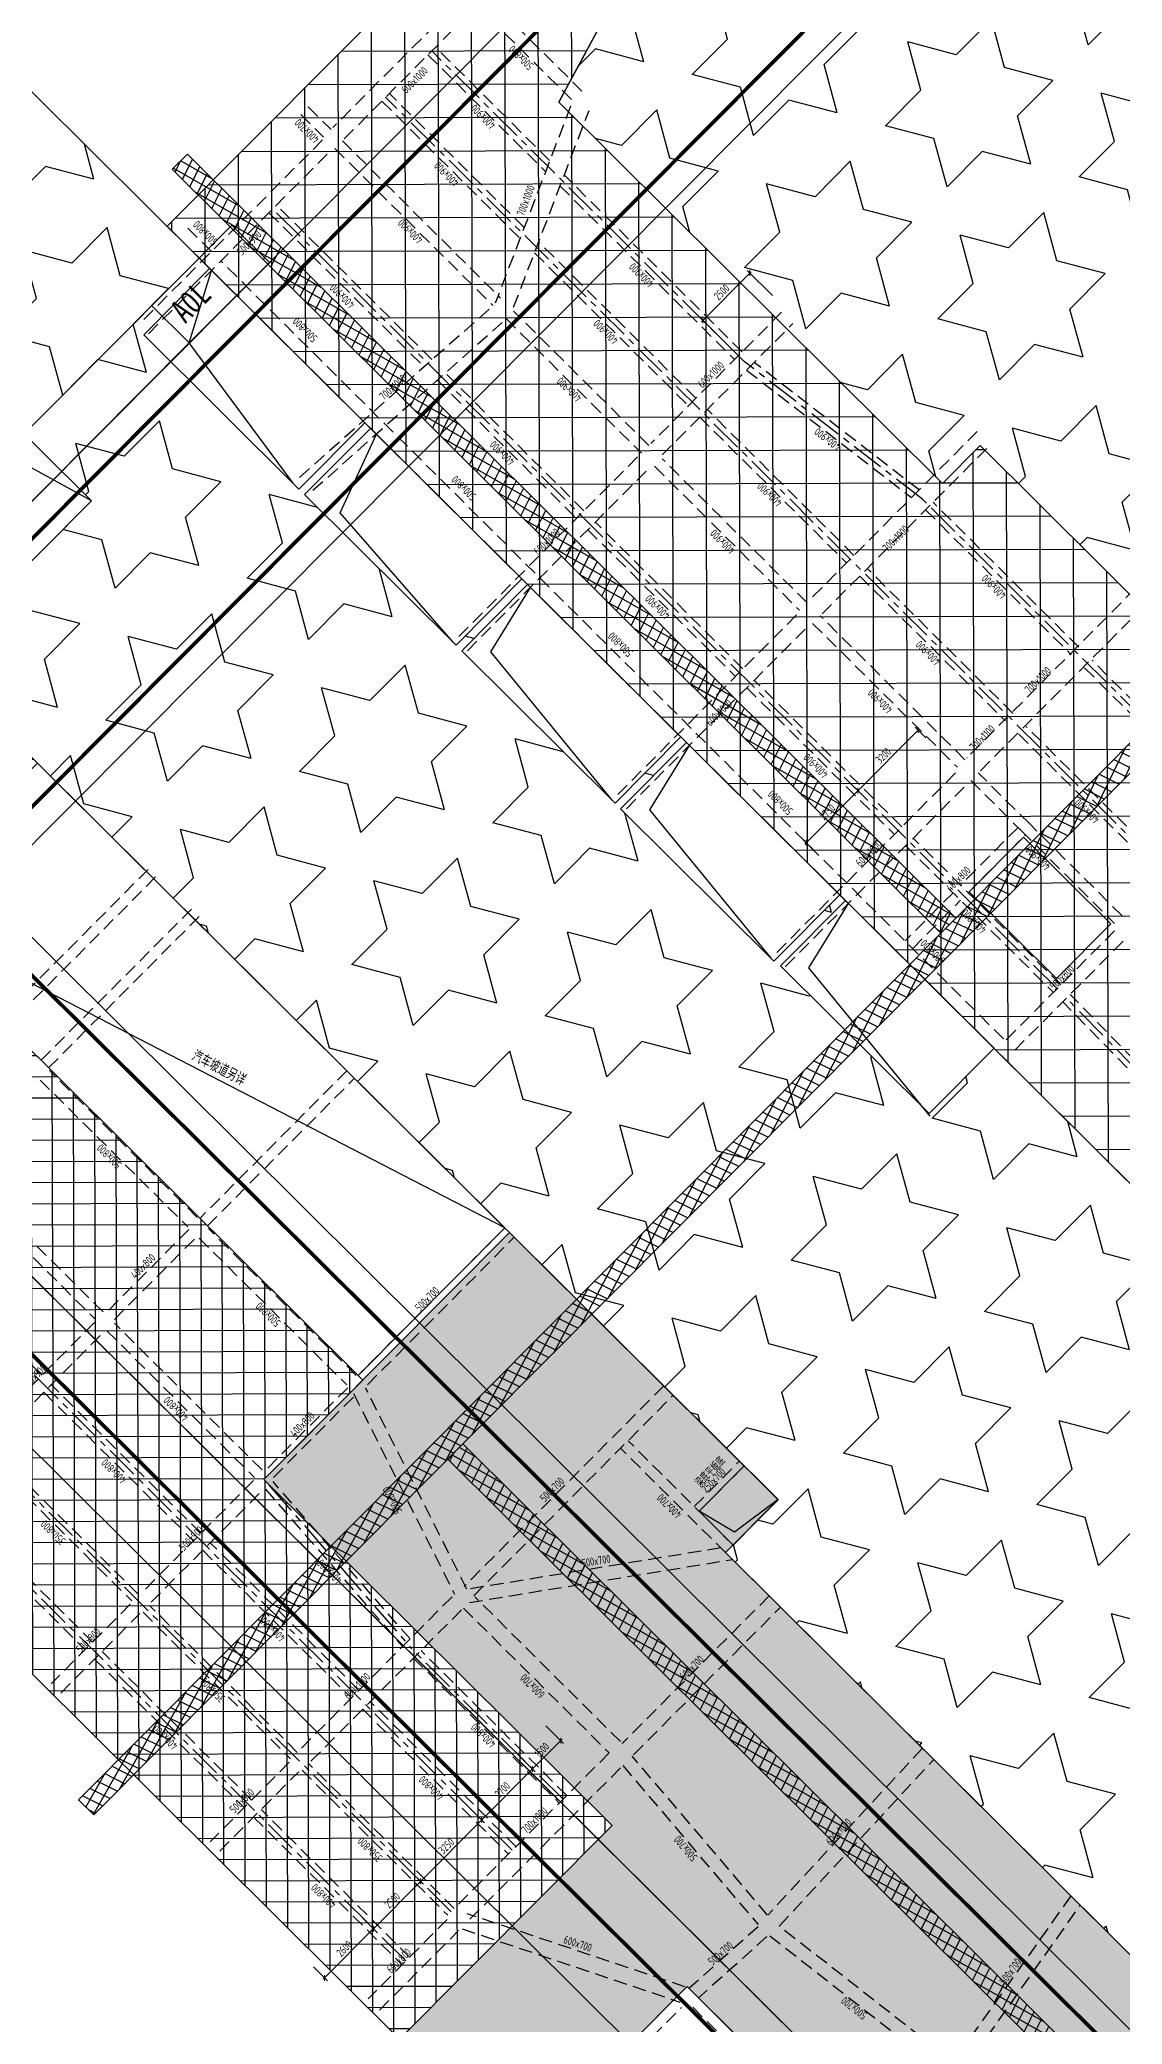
# Model space of a CAD drawing. Extents: x 175043 to 520012312, y -19343 to 3500891844.
# Drawn here: x 518819419 to 518859981, y 3499920219 to 3499994614 of the extents above; entities that cross this region are included whole.
import ezdxf
from ezdxf.enums import TextEntityAlignment as Align

# ---------------------------------------------------------------- set-up
doc = ezdxf.new("R2010")
doc.units = 0
doc.header["$LTSCALE"] = 1000
doc.header["$MEASUREMENT"] = 0
doc.linetypes.add('CENTER', pattern=[2, 1.25, -0.25, 0.25, -0.25])
doc.linetypes.add('DASHED', pattern=[0.75, 0.5, -0.25])
doc.layers.get('0').update_dxf_attribs({"linetype": 'CONTINUOUS'})
for name, color, linetype in [('AE-EQPM-TOLT', 70, 'CONTINUOUS'), ('C-XREF-EXT', 7, 'CONTINUOUS'), ('S-POST-POUR_后浇带', 20, 'CONTINUOUS'), ('S_AXIS', 8, 'CENTER'), ('S_AXIS_DIMS', 3, 'CONTINUOUS'), ('S_BEAM', 4, 'DASHED'), ('S_BEAM_SECD_TEXT_VERT', 211, 'CONTINUOUS'), ('S_BEAM_TEXT_HORZ', 7, 'CONTINUOUS'), ('S_HOLE', 201, 'CONTINUOUS'), ('S_PLAN_HACH', 254, 'CONTINUOUS'), ('S_PSPR', 43, 'CONTINUOUS'), ('S_STAR', 243, 'CONTINUOUS')]:
    doc.layers.add(name, color=color, linetype=linetype)
doc.layers.add('内框', color=8, linetype='CONTINUOUS', plot=False)
doc.styles.add('TH-STYLE3', font='tssdeng.shx', dxfattribs={"width": 0.7, "bigfont": 'tssdchn.shx'})
doc.styles.add('样式 1_yjk', font='Tssdeng.shx', dxfattribs={"width": 0.7, "bigfont": 'Tssdchn.shx'})
doc.styles.add('黑体', font='simhei.ttf')
doc.dimstyles.new('TSSD_100_100', dxfattribs={"dimtxt": 300, "dimasz": 150, "dimexe": 150, "dimexo": 200, "dimgap": 100, "dimtad": 1, "dimdec": 1, "dimdsep": 46, "dimtxsty": 'TH-STYLE3', "dimblk": 'ARCHTICK', "dimcen": -100, "dimdle": 75, "dimclrt": 7, "dimadec": 0, "dimazin": 0, "dimtfac": 1, "dimtdec": 1, "dimtix": 1, "dimtmove": 2, "dimatfit": 3, "dimldrblk": 'ARCHTICK', "dimfxl": 0, "dimtolj": 1, "dimtzin": 0, "dimarcsym": 0})

# ---------------------------------------------------------------- blocks, each defined once
blk = doc.blocks.new('THAPE_A0L_inner')
at = {"layer": '内框'}
for p, q in [((0, 860.8000000000002), (378, 860.7982328774262)), ((335.3980596119887, 840.9982328774263), (335.3617814098833, 860.7982328774262)), ((335.3617814098833, 860.7982328774262), (335.3980596119887, 840.9982328774263)), ((378, 840.9982328774263), (378, 860.7982328774262)), ((63, 841.0000000000001), (335.3980596119887, 840.9982328774263)), ((378, 841.0000000000001), (252, 841.0000000000001)), ((335.3980596119887, 840.9982328774263), (378, 840.9982328774263))]:
    blk.add_line(p, q, dxfattribs=at)
blk.add_lwpolyline([(0, 0), (1189, 0), (1189, 841.0000000000001), (0, 841.0000000000001)], close=True, dxfattribs=at)
at = {"layer": '内框', "const_width": 1.4}
blk.add_lwpolyline([(25, 831.0000000000001), (25, 10), (1179, 10), (1179, 831.0000000000001)], close=True, dxfattribs=at)
at = {"layer": '内框', "const_width": 0.5}
blk.add_lwpolyline([(1099, 831.0000000000001), (1099, 10)], dxfattribs=at)
at = {"layer": '内框', "style": '黑体', "width": 0.8000000000000114}
blk.add_text('A0L', height=9, dxfattribs=at).set_placement((339.2936212088039, 846.9610765940251))
at = {"layer": '内框', "style": '黑体', "width": 0.7999999999999972}
blk.add_attdef('内框名称', (66.24697749059997, 846.9568371820002), '', height=9, dxfattribs=at)
blk = doc.blocks.new('tyuu')
at = {"layer": 'S-POST-POUR_后浇带'}
h = blk.add_hatch(dxfattribs=at)
h.set_pattern_fill('ANSI37', color=256, scale=2999.999999999999, angle=359.999999970209, style=0)
h.set_pattern_definition([(15.12998146587938, (174195.768843174, 27666.70804309845), (-97.87863034846615, 362.0010686739867), []), (105.1299814658793, (174195.768843174, 27666.70804309845), (-362.0010686739867, -97.87863034846615), [])])
h.paths.add_polyline_path([(127695.7878060341, 146963.4419484138), (126895.7878060341, 146963.4419484138), (126895.7870321274, 106350.0097966194), (127695.7870306969, 106350.0097939968)])
h = blk.add_hatch(dxfattribs=at)
h.set_pattern_fill('ANSI37', color=256, scale=2999.999999999999, angle=359.999999970209, style=0)
h.set_pattern_definition([(15.12998146587938, (246571.8475079536, 25350.00824117661), (-97.87863034846615, 362.0010686739867), []), (105.1299814658793, (246571.8475079536, 25350.00824117661), (-362.0010686739867, -97.87863034846615), [])])
h.paths.add_polyline_path([(166743.3457508087, 105550.0091676712), (81081.36290836334, 105550.0091750622), (81081.36290931702, 106350.0091748238), (166743.3457512856, 106350.0091686249)])
h = blk.add_hatch(dxfattribs=at)
h.set_pattern_fill('ANSI37', color=256, scale=2999.999999999999, angle=359.999999970209, style=0)
h.set_pattern_definition([(15.12998146587938, (147195.697157383, -6333.292620420456), (-97.87863034846615, 362.0010686739867), []), (105.1299814658793, (147195.697157383, -6333.292620420456), (-362.0010686739867, -97.87863034846615), [])])
h.paths.add_polyline_path([(100695.7161192894, 105550.0091748238), (99895.71611833572, 105550.0091748238), (99895.71534490585, 72350.00913286209), (100695.715344429, 72350.00913071632)])
at = {"layer": 'S_PSPR'}
for points in [[(127695.7878060341, 146963.4419484138), (126895.7878060341, 146963.4419484138), (126895.7870321274, 106350.0097966194), (127695.7870306969, 106350.0097939968)], [(166743.3457508087, 105550.0091676712), (81081.36290836334, 105550.0091750622), (81081.36290931702, 106350.0091748238), (166743.3457512856, 106350.0091686249)], [(100695.7161192894, 105550.0091748238), (99895.71611833572, 105550.0091748238), (99895.71534490585, 72350.00913286209), (100695.715344429, 72350.00913071632)]]:
    blk.add_lwpolyline(points, close=True, dxfattribs=at)
blk = doc.blocks.new('A$C3E1F0DB5')
blk.add_blockref('tyuu', (4.199858665466309, 1.192092895507812e-06))
blk = doc.blocks.new('_ArchTick')
at = {"color": 0, "const_width": 0.25}
blk.add_lwpolyline([(-0.5303300858904549, -0.5303300858895454), (0.5303300858904549, 0.5303300858895454)], dxfattribs=at)
blk = doc.blocks.new('*D120')
at = {"layer": 'S_AXIS_DIMS', "color": 0, "lineweight": -2, "transparency": 16777216}
for p, q in [((518837326.1142001, 3499930346.199457), (518837988.6939592, 3499929687.19514)), ((518837935.2307165, 3499929846.150108), (518835925.4411643, 3499927825.456398)), ((518835422.1809237, 3499928431.781148), (518836084.683084, 3499927772.854012))]:
    blk.add_line(p, q, dxfattribs=at)
at = {"layer": 'S_AXIS_DIMS', "color": 0, "lineweight": -2, "transparency": 16777216, "xscale": 150, "yscale": 150, "zscale": 150}
for p, rotation in [((518837882.341378, 3499929792.973817), 45.15500888137735), ((518835978.3305027, 3499927878.632689), 225.1550088813773)]:
    blk.add_blockref('_ArchTick', p, dxfattribs=dict(at, rotation=rotation))
at = {"layer": 'S_AXIS_DIMS', "color": 7, "transparency": 16777216, "insert": (518836753.0816379, 3499929012.101048), "char_height": 300, "attachment_point": 5, "rotation": 45.155008881377356, "style": 'TH-STYLE3'}
blk.add_mtext('\\A1;2700', dxfattribs=at)
blk = doc.blocks.new('*D121')
at = {"layer": 'S_AXIS_DIMS', "color": 0, "lineweight": -2, "transparency": 16777216}
for p, q in [((518836031.219841, 3499927931.808979), (518833633.5603576, 3499925521.140941)), ((518835422.1809237, 3499928431.781148), (518836084.683084, 3499927772.854012)), ((518833272.1035585, 3499925986.427455), (518833792.8022771, 3499925468.538555))]:
    blk.add_line(p, q, dxfattribs=at)
at = {"layer": 'S_AXIS_DIMS', "color": 0, "lineweight": -2, "transparency": 16777216, "xscale": 150, "yscale": 150, "zscale": 150}
for p, rotation in [((518835978.3305027, 3499927878.632689), 45.15500888137735), ((518833686.4496958, 3499925574.317231), 225.1550088813773)]:
    blk.add_blockref('_ArchTick', p, dxfattribs=dict(at, rotation=rotation))
at = {"layer": 'S_AXIS_DIMS', "color": 7, "transparency": 16777216, "insert": (518834655.1357975, 3499926902.772755), "char_height": 300, "attachment_point": 5, "rotation": 45.155008881377356, "style": 'TH-STYLE3'}
blk.add_mtext('\\A1;3250', dxfattribs=at)
blk = doc.blocks.new('*D122')
at = {"layer": 'S_AXIS_DIMS', "color": 0, "lineweight": -2, "transparency": 16777216}
for p, q in [((518833272.1035585, 3499925986.427455), (518833792.8022771, 3499925468.538555)), ((518833739.3390343, 3499925627.493522), (518831870.6035719, 3499923748.619194)), ((518831509.2186208, 3499924213.834249), (518832029.8454916, 3499923696.016808))]:
    blk.add_line(p, q, dxfattribs=at)
at = {"layer": 'S_AXIS_DIMS', "color": 0, "lineweight": -2, "transparency": 16777216, "xscale": 150, "yscale": 150, "zscale": 150}
for p, rotation in [((518833686.4496958, 3499925574.317231), 45.15500888137735), ((518831923.4929104, 3499923801.795485), 225.1550088813773)]:
    blk.add_blockref('_ArchTick', p, dxfattribs=dict(at, rotation=rotation))
at = {"layer": 'S_AXIS_DIMS', "color": 7, "transparency": 16777216, "insert": (518832627.717001, 3499924864.354153), "char_height": 300, "attachment_point": 5, "rotation": 45.155008881377356, "style": 'TH-STYLE3'}
blk.add_mtext('\\A1;2500', dxfattribs=at)
blk = doc.blocks.new('*D123')
at = {"layer": 'S_AXIS_DIMS', "color": 0, "lineweight": -2, "transparency": 16777216}
for p, q in [((518831509.2186208, 3499924213.834249), (518832029.8454916, 3499923696.016808)), ((518831976.3822486, 3499923854.971775), (518830037.0791829, 3499921905.146977)), ((518829675.7676914, 3499922370.288969), (518830196.3211026, 3499921852.544591))]:
    blk.add_line(p, q, dxfattribs=at)
at = {"layer": 'S_AXIS_DIMS', "color": 0, "lineweight": -2, "transparency": 16777216, "xscale": 150, "yscale": 150, "zscale": 150}
for p, rotation in [((518831923.4929104, 3499923801.795485), 45.15500888137735), ((518830089.9685214, 3499921958.323268), 225.1550088813773)]:
    blk.add_blockref('_ArchTick', p, dxfattribs=dict(at, rotation=rotation))
at = {"layer": 'S_AXIS_DIMS', "color": 7, "transparency": 16777216, "insert": (518830829.4764135, 3499923056.357171), "char_height": 300, "attachment_point": 5, "rotation": 45.155008881377356, "style": 'TH-STYLE3'}
blk.add_mtext('\\A1;2600', dxfattribs=at)
blk = doc.blocks.new('*D124')
at = {"layer": 'S_AXIS_DIMS', "color": 0, "lineweight": -2, "transparency": 16777216}
for p, q in [((518838993.0257747, 3499930909.684257), (518837829.4520397, 3499929739.797526)), ((518838383.9437459, 3499931409.699305), (518839046.4890175, 3499930750.729289)), ((518837326.1917996, 3499930346.122276), (518837988.6939592, 3499929687.19514))]:
    blk.add_line(p, q, dxfattribs=at)
at = {"layer": 'S_AXIS_DIMS', "color": 0, "lineweight": -2, "transparency": 16777216, "xscale": 150, "yscale": 150, "zscale": 150}
for p, rotation in [((518838940.1364362, 3499930856.507966), 45.15500888137735), ((518837882.341378, 3499929792.973817), 225.1550088813773)]:
    blk.add_blockref('_ArchTick', p, dxfattribs=dict(at, rotation=rotation))
at = {"layer": 'S_AXIS_DIMS', "color": 7, "transparency": 16777216, "insert": (518838233.9846051, 3499930501.038686), "char_height": 300, "attachment_point": 5, "rotation": 45.155008881377356, "style": 'TH-STYLE3'}
blk.add_mtext('\\A1;1500', dxfattribs=at)
blk = doc.blocks.new('*D125')
at = {"layer": 'S_AXIS_DIMS', "color": 0, "lineweight": -2, "transparency": 16777216}
for p, q in [((518850128.8344738, 3499966517.435448), (518848083.7618573, 3499964461.267244)), ((518850368.228348, 3499966173.553177), (518849969.5925543, 3499966570.037834)), ((518848429.0128355, 3499964223.65955), (518848030.2986143, 3499964620.222212))]:
    blk.add_line(p, q, dxfattribs=at)
at = {"layer": 'S_AXIS_DIMS', "color": 0, "lineweight": -2, "transparency": 16777216, "xscale": 150, "yscale": 150, "zscale": 150}
for p, rotation in [((518850075.9451356, 3499966464.259157), 45.15500888137735), ((518848136.6511955, 3499964514.443535), 225.1550088813773)]:
    blk.add_blockref('_ArchTick', p, dxfattribs=dict(at, rotation=rotation))
at = {"layer": 'S_AXIS_DIMS', "color": 7, "transparency": 16777216, "insert": (518848929.0438633, 3499965665.649141), "char_height": 300, "attachment_point": 5, "rotation": 45.155008881377356, "style": 'TH-STYLE3'}
blk.add_mtext('\\A1;2750', dxfattribs=at)
blk = doc.blocks.new('*D126')
at = {"layer": 'S_AXIS_DIMS', "color": 0, "lineweight": -2, "transparency": 16777216}
for p, q in [((518852385.2857933, 3499968786.287261), (518850022.9277732, 3499966411.112215)), ((518852624.6667337, 3499968442.417853), (518852226.0438738, 3499968838.889647)), ((518850368.1787517, 3499966173.50452), (518849969.4645305, 3499966570.067183))]:
    blk.add_line(p, q, dxfattribs=at)
at = {"layer": 'S_AXIS_DIMS', "color": 0, "lineweight": -2, "transparency": 16777216, "xscale": 150, "yscale": 150, "zscale": 150}
for p, rotation in [((518852332.396455, 3499968733.11097), 45.15500888137735), ((518850075.8171117, 3499966464.288506), 225.1550088813773)]:
    blk.add_blockref('_ArchTick', p, dxfattribs=dict(at, rotation=rotation))
at = {"layer": 'S_AXIS_DIMS', "color": 7, "transparency": 16777216, "insert": (518851026.8524814, 3499967774.997533), "char_height": 300, "attachment_point": 5, "rotation": 45.155008881377356, "style": 'TH-STYLE3'}
blk.add_mtext('\\A1;3200', dxfattribs=at)
blk = doc.blocks.new('*D127')
at = {"layer": 'S_AXIS_DIMS', "color": 0, "lineweight": -2, "transparency": 16777216}
for p, q in [((518846874.4953423, 3499985020.930172), (518845922.1965425, 3499985968.090135)), ((518846081.438462, 3499985915.487748), (518844212.7163105, 3499984036.626803)), ((518845111.5478461, 3499983248.425808), (518844159.2530677, 3499984195.581771))]:
    blk.add_line(p, q, dxfattribs=at)
at = {"layer": 'S_AXIS_DIMS', "color": 0, "lineweight": -2, "transparency": 16777216, "xscale": 150, "yscale": 150, "zscale": 150}
for p, rotation in [((518846028.5491238, 3499985862.311458), 45.15500888137735), ((518844265.605649, 3499984089.803094), 225.1550088813773)]:
    blk.add_blockref('_ArchTick', p, dxfattribs=dict(at, rotation=rotation))
at = {"layer": 'S_AXIS_DIMS', "color": 7, "transparency": 16777216, "insert": (518844969.8230841, 3499985152.35507), "char_height": 300, "attachment_point": 5, "rotation": 45.155008881377356, "style": 'TH-STYLE3'}
blk.add_mtext('\\A1;2500', dxfattribs=at)

msp = doc.modelspace()

# ---------------------------------------------------------------- hatches: boundary and pattern name
at = {"layer": 'AE-EQPM-TOLT'}
h = msp.add_hatch(dxfattribs=at)
h.set_pattern_fill('ANSI37,_O', color=243, scale=10000, angle=3.903973766089643e-05)
h.set_pattern_definition([(90.15770678814299, (518556661.8762884, 3499608429.603286), (-1249.995264833523, -3.440624037779685), []), (180.157706788143, (518556661.8762884, 3499608429.603286), (3.440624037779685, -1249.995264833523), [])])
h.paths.add_polyline_path([(518877663.3413852, 3499956515.476504), (518892119.6263729, 3499971051.389041), (518887227.2104006, 3499975917.00987), (518872771.3448147, 3499961381.531988), (518854655.2248217, 3499979398.432284), (518853244.8982782, 3499977980.342358), (518838870.2675294, 3499992276.245072), (518843149.9161701, 3500000219.470244), (518839881.4958028, 3500003399.642588), (518824191.4883821, 3499987623.255349), (518867301.4853757, 3499944749.366355), (518869240.6552691, 3499946699.264825), (518893206.4030533, 3499922864.774415), (518891126.3129776, 3499920773.179703), (518900489.7760838, 3499911460.999094), (518890864.1683195, 3499901782.382776), (518897206.2623999, 3499895475.023571), (518900837.8529074, 3499899126.61343), (518911468.2737714, 3499909780.123542), (518911450.5476255, 3499909797.752602), (518911944.1613318, 3499910294.084656), (518912440.4933873, 3499909800.470951), (518912349.151755, 3499909708.626297), (518916582.5238112, 3499904534.860386), (518916591.5108907, 3499904543.896958), (518917087.8429437, 3499904050.28325), (518916594.2694584, 3499903553.992073), (518922226.2898145, 3499897954.314689), (518923759.5193742, 3499896119.468984), (518924893.0165831, 3499894118.94375), (518925887.5983577, 3499890847.260411), (518949445.9786221, 3499914039.005881), (518930868.9788947, 3499932514.261759), (518916412.6939383, 3499917978.349255)])
h.paths.add_polyline_path([(518931498.1165482, 3499896488.668546), (518926283.1840214, 3499901675.045521), (518928257.6430351, 3499903660.375664), (518933472.5755622, 3499898473.998689)], flags=16)
h = msp.add_hatch(dxfattribs=at)
h.set_pattern_fill('ANSI37', color=243, scale=499.9999999999999, angle=3.903973766089643e-05)
h.set_pattern_definition([(90.15733130593948, (518364465.6779523, 3499309171.340899), (-793.7470074700881, -2.179594521816625), []), (180.1573313059394, (518364465.6779523, 3499309171.340899), (2.179594521816625, -793.7470074700881), [])])
h.paths.add_polyline_path([(518771960.1789021, 3499965878.004239), (518771570.2037357, 3499966265.843561), (518796356.7956207, 3499991188.806601), (518815855.554876, 3499971796.839583), (518815432.4574251, 3499971371.41212), (518819332.3647467, 3499967492.735875), (518813832.1027776, 3499961962.273403), (518831522.618351, 3499944368.642093), (518827820.5320258, 3499940646.16824), (518840866.9745906, 3499927671.179386), (518832898.5773683, 3499919658.899588), (518805423.0714449, 3499946983.963042), (518808807.827722, 3499950387.359288), (518784011.9277164, 3499975047.455293), (518777189.5122456, 3499968158.407067), (518775697.5407202, 3499969635.947835)])
h = msp.add_hatch(dxfattribs=at)
h.set_pattern_fill('HEX', color=243, scale=400, angle=3.903973766089643e-05)
h.set_pattern_definition([(45.15733130593954, (518839106.9017291, 3499796143.690063), (-467.9072596159916, 465.3445909045179), [381, -762]), (165.1573313059395, (518839106.9017291, 3499796143.690063), (-169.0466074289939, -637.891868894868), [380.9999999999999, -761.9999999999998]), (105.1573313059395, (518839375.5686183, 3499796413.83651), (-636.9538670449854, -172.5472779903504), [380.9999999999999, -761.9999999999999])])
h.paths.add_polyline_path([(518870784.5400651, 3499912373.516538), (518852916.4164162, 3499930143.778748), (518852916.4009587, 3499930143.794167), (518845116.8972604, 3499937900.58097), (518847091.3520952, 3499939885.909197), (518842943.4342038, 3499944011.109473), (518842943.4341688, 3499944011.10944), (518837022.9018096, 3499949899.215794), (518827820.5320184, 3499940646.168233), (518840866.9745987, 3499927671.179394), (518832897.2349269, 3499919657.550094), (518837329.3360257, 3499915250.816598), (518843676.643212, 3499921633.077612), (518861934.7466402, 3499903474.970399), (518867364.5105218, 3499908934.636248), (518867364.5464579, 3499908934.655786)])
at = {"layer": 'S_PLAN_HACH', "transparency": 33554508}
h = msp.add_hatch(dxfattribs=at)
h.set_pattern_fill('STARS', color=256, scale=15000)
h.set_pattern_definition([(45.15733132003303, (518829702.4897509, 3500002098.84789), (-2302.69375812951, 2290.082195363698), [1875, -1875]), (105.157331320033, (518829702.4897509, 3500002098.84789), (-3134.616237004156, -849.1501939941654), [1875, -1875]), (165.157331320033, (518829212.2326523, 3500003908.619423), (-831.9224788746462, -3139.232389357864), [1875, -1875])])
h.paths.add_polyline_path([(518872771.3448144, 3499961381.531988), (518891070.3100872, 3499979781.2703), (518855015.3315601, 3500015638.780299), (518847251.4930986, 3500007832.186109), (518838870.2675291, 3499992276.245072), (518853244.8999439, 3499977980.3407), (518854655.2248212, 3499979398.432285)])
h = msp.add_hatch(dxfattribs=at)
h.set_pattern_fill('STARS', color=256, scale=15000)
h.set_pattern_definition([(45.15733131495352, (518774045.7566056, 3499953226.176023), (-2302.693757926485, 2290.082195567842), [1875, -1875]), (105.1573313149535, (518774045.7566056, 3499953226.176023), (-3134.616237079436, -849.1501937162686), [1875, -1875]), (165.1573313149535, (518773555.4995072, 3499955035.947556), (-831.9224791529521, -3139.23238928411), [1875, -1875])])
h.paths.add_polyline_path([(518888567.979148, 3499899623.520088), (518900414.7185014, 3499911535.486137), (518891126.2239376, 3499920773.119424), (518893206.3961929, 3499922864.767516), (518869240.6621285, 3499946699.271724), (518867301.2139531, 3499944749.636291), (518861203.6650294, 3499950813.765709), (518806713.5271696, 3500005005.530367), (518800155.5818279, 3499998411.473793), (518821356.0367305, 3499977327.106697), (518815432.6688574, 3499971371.125494), (518847091.550332, 3499939885.599464), (518845116.4745975, 3499937899.649205), (518870642.7231225, 3499912514.414668), (518873110.793219, 3499914996.073731)])
h.paths.add_polyline_path([(518829345.7281877, 3499977561.175218), (518831813.7257398, 3499980042.764118), (518837486.1205236, 3499974401.496446), (518835018.1182242, 3499971919.902772)], flags=16)
h.paths.add_polyline_path([(518835230.8036643, 3499971708.323433), (518837698.8059636, 3499974189.917107), (518843442.0757328, 3499968478.102355), (518840974.0734335, 3499965996.508682)], flags=16)
h.paths.add_polyline_path([(518841186.3345568, 3499965784.502689), (518843654.3368562, 3499968266.096363), (518849397.6065539, 3499962554.281538), (518846929.6042545, 3499960072.687865)], flags=16)
h.paths.add_polyline_path([(518847178.0319424, 3499959897.022319), (518849610.305665, 3499962342.741185), (518855176.3272024, 3499956807.203995), (518852744.0534798, 3499954361.485129)], flags=16)
h.paths.add_polyline_path([(518823318.8422895, 3499983555.060377), (518825786.8407648, 3499986036.650206), (518831601.0166681, 3499980254.318005), (518829124.9573427, 3499977764.626172)], flags=16)
h.paths.add_polyline_path([(518884958.9270872, 3499926413.136296), (518887285.9519612, 3499928752.917544), (518892993.7700293, 3499923076.360233), (518890666.7451554, 3499920736.578985)], flags=16)
h.paths.add_polyline_path([(518879002.8802375, 3499932336.438241), (518881329.9051114, 3499934676.219488), (518887073.1748075, 3499928964.404665), (518884746.1499336, 3499926624.623417)], flags=16)
h.paths.add_polyline_path([(518873046.9035636, 3499938259.810749), (518875373.9284375, 3499940599.591997), (518881117.1981348, 3499934887.777173), (518878790.1732609, 3499932547.995925)], flags=16)
h.paths.add_polyline_path([(518867126.3747959, 3499944147.921609), (518869453.3996698, 3499946487.702857), (518875161.2175964, 3499940811.145796), (518872834.1927225, 3499938471.364549)], flags=16)
h.paths.add_polyline_path([(518887184.0913123, 3499901422.924741), (518892508.2211632, 3499906776.066756), (518893890.7852415, 3499905401.074662), (518888566.8083928, 3499900047.778752)], flags=16)
h.paths.add_polyline_path([(518892719.6976396, 3499906988.854062), (518898466.7712337, 3499912767.576797), (518899849.4104396, 3499911392.509892), (518894102.3368454, 3499905613.787157)], flags=16)

# ---------------------------------------------------------------- linework, layer by layer
at = {"layer": 'AE-EQPM-TOLT', "color": 243}
msp.add_lwpolyline([(518839916.3956134, 3500003435.281699), (518824191.2169595, 3499987623.525285), (518867301.213953, 3499944749.636291), (518869240.6552689, 3499946699.264825), (518893206.4030535, 3499922864.774415), (518891126.0416638, 3499920773.449531), (518900489.5047697, 3499911461.268923), (518888642.7758115, 3499899549.299618), (518909519.7591317, 3499878786.656888), (518916923.6073843, 3499886231.653556, 0.359685675015196)], format="xyb", dxfattribs=at)
msp.add_lwpolyline([(518916413.0582452, 3499917978.748158), (518877663.7278715, 3499956515.897711), (518892119.355059, 3499971051.658869), (518887226.9390866, 3499975917.279698), (518872771.3448144, 3499961381.531988), (518854655.2248213, 3499979398.432284), (518853244.6269639, 3499977980.612185), (518838870.2675294, 3499992276.245072), (518843149.9161701, 3500000219.470244)], dxfattribs=at)
for points in [[(518771960.1789021, 3499965878.004239), (518771570.2037357, 3499966265.843561), (518796356.7956207, 3499991188.806601), (518815855.554876, 3499971796.839583), (518815432.4574251, 3499971371.41212), (518819332.3647467, 3499967492.735875), (518813832.1027776, 3499961962.273403), (518831522.618351, 3499944368.642093), (518827820.5320258, 3499940646.16824), (518840866.9745906, 3499927671.179386), (518832898.5773683, 3499919658.899588), (518805423.0714449, 3499946983.963042), (518808807.827722, 3499950387.359288), (518784011.9277164, 3499975047.455293), (518777189.5122456, 3499968158.407067), (518775697.5407202, 3499969635.947835)], [(518823318.8422895, 3499983555.060377), (518825786.8407648, 3499986036.650206), (518831601.0166681, 3499980254.318005), (518829124.9573427, 3499977764.626172)], [(518829345.7281877, 3499977561.175218), (518831813.7257398, 3499980042.764118), (518837486.1205236, 3499974401.496446), (518835018.1182242, 3499971919.902772)], [(518835230.8036643, 3499971708.323433), (518837698.8059636, 3499974189.917107), (518843442.0757328, 3499968478.102355), (518840974.0734335, 3499965996.508682)], [(518841186.3345568, 3499965784.502689), (518843654.3368562, 3499968266.096363), (518849397.6065539, 3499962554.281538), (518846929.6042545, 3499960072.687865)], [(518847178.0319424, 3499959897.022319), (518849610.305665, 3499962342.741185), (518855176.3272024, 3499956807.203995), (518852744.0534798, 3499954361.485129)], [(518870784.5400651, 3499912373.516538), (518852916.4164162, 3499930143.778748), (518852916.4009587, 3499930143.794167), (518845116.8972604, 3499937900.58097), (518847091.3520952, 3499939885.909197), (518842943.4342038, 3499944011.109473), (518842943.4341688, 3499944011.10944), (518837022.9018096, 3499949899.215794), (518827820.5320184, 3499940646.168233), (518840866.9745987, 3499927671.179394), (518832897.2349269, 3499919657.550094), (518837329.3360257, 3499915250.816598), (518843676.643212, 3499921633.077612), (518861934.7466402, 3499903474.970399), (518867364.5105218, 3499908934.636248), (518867364.5464579, 3499908934.655786)]]:
    msp.add_lwpolyline(points, close=True, dxfattribs=at)
at = {"layer": 'S_AXIS'}
for p, q in [((518845807.5650821, 3499982556.184815), (518834108.203769, 3499994191.293529)), ((518909382.9706196, 3499915873.520165), (518832380.5913377, 3499992454.167137)), ((518857539.3815162, 3499959041.577531), (518828149.4455062, 3499988270.548563)), ((518852503.924934, 3499977377.274685), (518845807.5650821, 3499982556.184815)), ((518837121.9316514, 3499926741.351169), (518784652.5431045, 3499978923.371651)), ((518911851.0571899, 3499918355.17917), (518852503.924934, 3499977377.274685)), ((518863441.2989302, 3499952998.952686), (518857893.2924275, 3499958682.36266)), ((518834830.1385373, 3499924436.937071), (518811502.5740716, 3499947636.739419)), ((518833138.1320417, 3499922593.853614), (518809704.168622, 3499945899.472185)), ((518828020.8379258, 3499940421.756227), (518833353.4984607, 3499934297.069116)), ((518839025.8649335, 3499928655.769478), (518833353.4984608, 3499934297.069116))]:
    msp.add_line(p, q, dxfattribs=at)
at = {"layer": 'S_BEAM'}
for p, q in [((518835304.7022635, 3499996245.248872), (518830403.8597965, 3499991317.417539)), ((518830829.2872715, 3499990894.320076), (518835730.1297405, 3499995822.151408)), ((518835800.6777593, 3499995893.035657), (518839381.47999, 3499992332.034759)), ((518839734.0612091, 3499992686.557655), (518836153.2589779, 3499996247.558553)), ((518838523.8841297, 3499990081.936121), (518834249.2710589, 3499994333.137675)), ((518833967.2060767, 3499994049.519366), (518838367.4448256, 3499989673.380168)), ((518829482.4360798, 3499992092.654849), (518830333.3171715, 3499991246.433921)), ((518832239.5588485, 3499992312.357985), (518837419.7233606, 3499987160.564579)), ((518837576.1626647, 3499987569.120531), (518832521.623831, 3499992595.976294)), ((518839311.3243597, 3499992119.534396), (518836485.9703022, 3499984740.856591)), ((518837175.1642897, 3499984583.200103), (518840000.5031288, 3499991961.838161)), ((518829200.3711047, 3499991809.036531), (518830051.2521962, 3499990962.815605)), ((518830016.2439449, 3499990856.706967), (518823140.9767599, 3499983943.505093)), ((518823495.4994144, 3499983590.923633), (518830370.7668412, 3499990504.125748)), ((518830476.6796708, 3499990539.718141), (518836397.2135334, 3499984651.61027)), ((518830758.744646, 3499990823.336458), (518836679.2785085, 3499984935.228587)), ((518838910.2880989, 3499989133.515027), (518845453.8165489, 3499982625.923471)), ((518845735.8829339, 3499982909.540386), (518839066.7268767, 3499989542.069605)), ((518834114.3166418, 3499982620.415507), (518828290.4473886, 3499988412.388164)), ((518825855.7684233, 3499986673.275778), (518824969.4385322, 3499987554.751901)), ((518828008.383427, 3499988128.768838), (518833815.8110038, 3499982353.14781)), ((518825503.1550729, 3499986318.784843), (518824616.857311, 3499987200.229005)), ((518844008.175065, 3499981172.335451), (518838119.0045385, 3499987029.251734)), ((518831537.8468846, 3499980317.140593), (518825857.6778605, 3499985966.203517)), ((518855529.3027268, 3499957162.241311), (518826210.2912093, 3499986320.694449)), ((518837962.5652348, 3499986620.695781), (518843726.10868, 3499980888.718536)), ((518836255.2746375, 3499984510.805695), (518829024.9909188, 3499978091.576592)), ((518836752.5674005, 3499984016.240787), (518829522.2836819, 3499977597.011685)), ((518836893.5455879, 3499984157.996562), (518841963.2230026, 3499979116.085131)), ((518842245.2867609, 3499979399.704658), (518837175.6093461, 3499984441.61609)), ((518847216.6969604, 3499984398.494606), (518842315.8301277, 3499979470.687526)), ((518842741.2594193, 3499979047.591888), (518847642.1244359, 3499983975.397142)), ((518852367.0402656, 3499977735.974896), (518846188.851682, 3499982514.135591)), ((518834312.9762559, 3499981858.705469), (518839530.3775455, 3499976669.879229)), ((518839812.4415058, 3499976953.498556), (518834611.4818943, 3499982125.973166)), ((518845904.5902797, 3499982228.311594), (518852082.7792138, 3499977450.150626)), ((518849928.7053521, 3499975284.23116), (518844433.6025408, 3499980749.237988)), ((518844151.5361548, 3499980465.621073), (518849646.6392771, 3499975000.613937)), ((518837379.668464, 3499974507.310367), (518832035.0119765, 3499979822.698108)), ((518854547.5541134, 3499979928.479981), (518848236.3611593, 3499973582.580289)), ((518848732.6953292, 3499973088.968711), (518855043.886168, 3499979434.866274)), ((518841822.2139535, 3499978974.357925), (518835017.3258225, 3499972132.063071)), ((518835442.7532978, 3499971708.965608), (518842247.6432452, 3499978551.262288)), ((518842459.5550575, 3499978622.471424), (518847883.7275868, 3499973228.006402)), ((518848165.7925624, 3499973511.624719), (518842741.6188152, 3499978906.090951)), ((518858352.7765789, 3499971842.525684), (518852893.1239777, 3499977272.276458)), ((518845768.4261629, 3499971030.134075), (518840237.8689812, 3499976530.401093)), ((518852611.0579027, 3499976988.659235), (518858070.7105039, 3499971558.908462)), ((518839955.8050209, 3499976246.781766), (518845486.3622026, 3499970746.514749)), ((518843335.6513022, 3499968583.944057), (518837805.095809, 3499974084.212772)), ((518850142.9713317, 3499974507.00023), (518855602.6239327, 3499969077.249457)), ((518855884.6900079, 3499969360.86668), (518850425.0374069, 3499974790.617453)), ((518860468.0871912, 3499974040.372796), (518854169.1256695, 3499967706.722672)), ((518854663.3322693, 3499967210.971787), (518860964.4251214, 3499973546.753243)), ((518847778.1999696, 3499973050.990264), (518840973.3118386, 3499966208.69541)), ((518841398.7393139, 3499965785.597947), (518848203.6292613, 3499972627.894627)), ((518848380.0596418, 3499972734.392695), (518853804.2877348, 3499967339.872414)), ((518854086.3514931, 3499967623.491941), (518848662.1246168, 3499973018.011012)), ((518864202.4297521, 3499966024.910323), (518858849.1086341, 3499971348.911978)), ((518851724.4531043, 3499965106.727541), (518846193.8536384, 3499970607.036612)), ((518858567.0425585, 3499971065.294755), (518863920.363677, 3499965741.2931)), ((518845911.7896777, 3499970323.417286), (518851442.3867192, 3499964823.110627)), ((518861734.3431814, 3499963543.251318), (518856381.0220631, 3499968867.252973)), ((518849291.6455349, 3499962660.566418), (518843761.0786481, 3499968160.846465)), ((518856098.9559878, 3499968583.63575), (518861452.2771058, 3499963259.634095)), ((518854157.0968794, 3499967694.627639), (518854169.1256695, 3499967706.722672)), ((518854157.0968794, 3499967694.627639), (518854169.1244337, 3499967706.721429)), ((518853734.2449526, 3499967127.567608), (518846929.3568219, 3499960285.272754)), ((518847354.7842972, 3499959862.175291), (518854159.6742445, 3499966704.471971)), ((518854300.5628821, 3499966846.201486), (518856217.0675564, 3499964946.340987)), ((518856499.1534419, 3499965229.938509), (518854582.6266387, 3499967129.821012)), ((518859971.5208339, 3499961770.734065), (518856499.1534419, 3499965229.938509)), ((518851867.8141951, 3499964400.013163), (518857398.3490282, 3499958899.768372)), ((518857680.4140708, 3499959183.386623), (518852149.8805806, 3499964683.630078)), ((518856075.2793078, 3499965087.35268), (518853920.9916551, 3499962921.20133)), ((518854204.6099716, 3499962639.136355), (518856358.8976249, 3499964805.287704)), ((518856217.1271163, 3499964946.281754), (518859689.4558596, 3499961487.115748)), ((518817838.5219216, 3499957836.575203), (518823550.4040188, 3499963579.907257)), ((518818122.1402383, 3499957554.510228), (518823834.0223356, 3499963297.842281)), ((518855176.7216339, 3499956807.718544), (518849717.0728803, 3499962237.468823)), ((518853638.9266797, 3499962637.583013), (518851844.312366, 3499960833.085652)), ((518852127.9305947, 3499960551.020589), (518853922.5449969, 3499962355.518038)), ((518825108.7440875, 3499962026.969812), (518819468.9483851, 3499956356.121068)), ((518819752.5667363, 3499956074.056127), (518825392.3622125, 3499961744.904644)), ((518859690.196515, 3499961204.23603), (518855600.2168372, 3499957091.734634)), ((518855954.7762392, 3499956739.190121), (518860044.719412, 3499960851.654812)), ((518863303.180336, 3499952854.055032), (518857749.2825897, 3499958543.578054)), ((518863585.3087679, 3499953137.737291), (518858031.4111539, 3499958827.260175)), ((518819435.627799, 3499955613.560709), (518824966.1849795, 3499950113.29369)), ((518825318.7661986, 3499950467.816586), (518819788.2090182, 3499955968.083604)), ((518830925.1987814, 3499955963.307112), (518825424.928986, 3499950432.752512)), ((518825708.5473372, 3499950150.687571), (518831208.8171327, 3499955681.242171)), ((518815980.3318493, 3499952139.236324), (518821510.8890298, 3499946638.969306)), ((518821792.9540051, 3499946922.587623), (518816262.3968246, 3499952422.854641)), ((518819501.3559256, 3499944547.490505), (518813899.8941731, 3499950118.273774)), ((518825001.8314368, 3499950007.325157), (518821934.3748282, 3499946922.975958)), ((518822217.9931451, 3499946640.910983), (518825285.4497537, 3499949725.260181)), ((518825391.6124549, 3499949690.196227), (518830922.1696354, 3499944189.929209)), ((518831274.7508545, 3499944544.452105), (518825744.193674, 3499950044.719123)), ((518836845.7311392, 3499950075.200745), (518831345.4613491, 3499944544.64615)), ((518831699.9842827, 3499944192.064968), (518837200.2540728, 3499949722.619563)), ((518821475.8623235, 3499946532.846644), (518817280.0653431, 3499942313.994579)), ((518817634.5882393, 3499941961.41336), (518821830.38522, 3499946180.265426)), ((518821936.3165052, 3499946215.871843), (518827466.8736857, 3499940715.604825)), ((518827748.938661, 3499940999.223142), (518822218.3814805, 3499946499.49016)), ((518819573.8121214, 3499943911.292684), (518825175.2738739, 3499938340.509414)), ((518825457.3405739, 3499938624.126016), (518819855.8788214, 3499944194.909285)), ((518830957.8160927, 3499944083.960675), (518827890.3594841, 3499940999.611477)), ((518828173.977801, 3499940717.546502), (518831241.4344096, 3499943801.8957)), ((518831177.2148116, 3499943865.763576), (518834964.6287956, 3499936342.578983)), ((518835426.6184618, 3499936536.839299), (518831639.197421, 3499944060.037909)), ((518842801.7120595, 3499944151.843728), (518835326.9484336, 3499936635.965767)), ((518835681.47017, 3499936283.383381), (518843156.2349558, 3499943799.262509)), ((518845398.2849931, 3499938183.421829), (518841463.2189202, 3499942096.936041)), ((518817335.0870771, 3499941589.359773), (518822865.6442576, 3499936089.092755)), ((518823112.451111, 3499936337.258782), (518817581.8939305, 3499941837.525801)), ((518845116.220018, 3499937899.803512), (518841181.1539451, 3499941813.317724)), ((518843945.6053998, 3499939629.483253), (518845637.9934704, 3499941331.189045)), ((518827431.8469766, 3499940609.48216), (518823236.049999, 3499936390.630098)), ((518844122.8668481, 3499939453.192643), (518845815.2549187, 3499941154.898435)), ((518815519.1207727, 3499939834.298559), (518821120.5825325, 3499934263.515296)), ((518821402.6475077, 3499934547.133614), (518815801.185748, 3499940117.916875)), ((518823590.5728952, 3499936038.048879), (518827786.3698728, 3499940256.900941)), ((518827878.1474604, 3499940278.275716), (518833013.2759443, 3499934380.458851)), ((518833295.9449234, 3499934664.684498), (518828160.8164394, 3499940562.501363)), ((518825529.7967697, 3499937987.928195), (518831095.7929729, 3499932452.416234)), ((518831377.8579481, 3499932736.034551), (518825811.8634696, 3499938271.544796)), ((518844936.4895724, 3499938078.549596), (518835416.345892, 3499936520.52866)), ((518835520.0032509, 3499936030.841212), (518845373.9451059, 3499937643.489953)), ((518845363.4843167, 3499938148.429503), (518845363.9604323, 3499938148.507422)), ((518834868.4151539, 3499936245.814376), (518829156.5810711, 3499930502.525024)), ((518841176.5638062, 3499930818.385678), (518835716.9217598, 3499936248.125956)), ((518846747.1462036, 3499936277.809711), (518841247.4790023, 3499930747.858875)), ((518822813.0060573, 3499935965.259025), (518819851.2873273, 3499932987.230008)), ((518820205.8102236, 3499932634.648788), (518823167.5289531, 3499935612.677806)), ((518823291.071733, 3499935665.995292), (518828821.628913, 3499930165.728273)), ((518829068.4357663, 3499930413.8943), (518823537.8785864, 3499935914.161319)), ((518829582.0085465, 3499930079.427561), (518835293.842629, 3499935822.716914)), ((518835293.8242969, 3499935822.69848), (518840753.5030196, 3499930392.921727)), ((518841672.9064777, 3499930324.761413), (518847172.5736801, 3499935854.712249)), ((518821475.1054286, 3499933910.934077), (518827076.5671883, 3499928340.150815)), ((518827358.6321636, 3499928623.769132), (518821757.170404, 3499934194.552394)), ((518833425.1537228, 3499933943.737072), (518838884.8324457, 3499928513.96032)), ((518839166.8974209, 3499928797.578637), (518833707.2186981, 3499934227.355389)), ((518831521.2204478, 3499932029.318771), (518836980.899164, 3499926599.542011)), ((518837262.9641385, 3499926883.160327), (518831803.2854229, 3499932312.937088)), ((518840753.5213501, 3499930392.940158), (518835041.6872691, 3499924649.650808)), ((518846692.8473508, 3499924311.066214), (518841620.6211477, 3499930272.20938)), ((518852491.061202, 3499930566.592706), (518846709.6533399, 3499924327.912749)), ((518828768.9358978, 3499930041.839427), (518825807.2719822, 3499927063.865525)), ((518826161.7948771, 3499926711.284306), (518829123.4587941, 3499929689.258208)), ((518829247.0563884, 3499929742.63081), (518834706.7351108, 3499924312.854057)), ((518834953.5419645, 3499924561.020084), (518829493.8632418, 3499929990.796837)), ((518835538.0193237, 3499924156.037102), (518841249.8534059, 3499929899.326453)), ((518841266.8178857, 3499929916.457711), (518846339.0440888, 3499923955.314545)), ((518847135.3194421, 3499923905.055225), (518852916.0150213, 3499930144.039277)), ((518827431.0900844, 3499927987.569596), (518832997.0995545, 3499922452.044456)), ((518833279.1645294, 3499922735.662772), (518827713.1550598, 3499928271.187913)), ((518858053.4541317, 3499925034.734396), (518853663.1816736, 3499918840.335796)), ((518843596.4103628, 3499921623.010931), (518835438.8299484, 3499924362.195982)), ((518854045.1617786, 3499918513.92109), (518858407.7911623, 3499924681.745595)), ((518834689.4682641, 3499924153.733068), (518831727.8043429, 3499921175.75916)), ((518832153.2318183, 3499920752.661697), (518835114.8957391, 3499923730.635605)), ((518835247.8392211, 3499923793.405562), (518843405.4196355, 3499921054.22051)), ((518846332.7487152, 3499923877.432627), (518843758.1294176, 3499921572.257444)), ((518846666.272159, 3499923504.924758), (518844091.6528614, 3499921199.749576)), ((518846771.4451374, 3499923539.229059), (518853275.5866334, 3499918450.606256)), ((518853630.6687806, 3499918807.643853), (518847126.5272846, 3499923896.266656)), ((518834969.4000531, 3499912310.472296), (518843466.740881, 3499920854.397085)), ((518843890.9876004, 3499920855.583463), (518850095.1229934, 3499914685.39678))]:
    msp.add_line(p, q, dxfattribs=at)
at = {"layer": 'S_BEAM', "linetype": 'ByBlock'}
for p, q in [((518834685.7843381, 3499912592.539887), (518843183.125166, 3499921136.464677)), ((518844173.0531503, 3499921139.201207), (518850377.1885433, 3499914969.014524))]:
    msp.add_line(p, q, dxfattribs=at)
at = {"layer": 'S_HOLE'}
for points in [[(518828920.3029018, 3499977984.278728), (518825021.5744328, 3499983245.693511), (518825857.7170749, 3499985966.16198)], [(518834911.6623623, 3499972025.717415), (518830682.6447597, 3499976880.427917), (518832032.2890844, 3499979825.458085)], [(518840867.598853, 3499966102.400259), (518836326.5701783, 3499971664.289132), (518837805.1611456, 3499974084.14295)], [(518846823.5563354, 3499960179.003907), (518842282.5276607, 3499965740.89278), (518843761.118628, 3499968160.746598)], [(518852780.0535101, 3499954256.035928), (518848239.0248354, 3499959817.924801), (518849717.6158027, 3499962237.778619)], [(518847091.2941107, 3499939885.907253), (518845455.874531, 3499938666.371377), (518844122.8668479, 3499939453.192644)]]:
    msp.add_lwpolyline(points, dxfattribs=at)
for points in [[(518854237.7833853, 3499962672.492455), (518856279.5631849, 3499964725.516407), (518859552.1337872, 3499961470.869259), (518857510.3539876, 3499959417.845307)], [(518845398.8746289, 3499938184.169516), (518844122.8657765, 3499939453.191207), (518845815.2852587, 3499941154.928943), (518847091.294111, 3499939885.907252)]]:
    msp.add_lwpolyline(points, close=True, dxfattribs=at)
at = {"layer": 'S_PLAN_HACH', "transparency": 33554559}
msp.add_lwpolyline([(518872771.3448144, 3499961381.531988), (518891070.3100872, 3499979781.2703), (518855015.3315601, 3500015638.780299), (518847251.4930986, 3500007832.186109), (518838870.2675291, 3499992276.245072), (518853244.8999439, 3499977980.3407), (518854655.2248212, 3499979398.432285)], close=True, dxfattribs=at)
at = {"layer": 'S_PLAN_HACH', "transparency": 33554508}
msp.add_lwpolyline([(518888567.979148, 3499899623.520088), (518900414.7185014, 3499911535.486137), (518891126.2239376, 3499920773.119424), (518893206.3961929, 3499922864.767516), (518869240.6621285, 3499946699.271724), (518867301.2139531, 3499944749.636291), (518861203.6650294, 3499950813.765709), (518806713.5271696, 3500005005.530367), (518800155.5818279, 3499998411.473793), (518821356.0367305, 3499977327.106697), (518815432.6688574, 3499971371.125494), (518847091.550332, 3499939885.599464), (518845116.4745975, 3499937899.649205), (518870642.7231225, 3499912514.414668), (518873110.793219, 3499914996.073731)], close=True, dxfattribs=at)
at = {"layer": 'S_STAR'}
for p, q in [((518821355.5983011, 3499977327.541781), (518796605.128777, 3499990941.67622)), ((518836845.8147476, 3499950075.284971), (518813832.030315, 3499961962.158412))]:
    msp.add_line(p, q, dxfattribs=at)
for points in [[(518815855.3410634, 3499971797.000803), (518796605.128777, 3499990941.67622), (518802105.388058, 3499996472.219253), (518821355.6003445, 3499977327.543836)], [(518831345.552254, 3499944544.738678), (518813832.1336648, 3499961962.30446), (518819332.3956339, 3499967492.766932), (518836845.8147476, 3499950075.284971)]]:
    msp.add_lwpolyline(points, close=True, dxfattribs=at)

# ---------------------------------------------------------------- block references
at = {"layer": 'C-XREF-EXT', "rotation": 45.15733130593954}
msp.add_blockref('A$C3E1F0DB5', (518839106.9015084, 3499796143.68984), dxfattribs=at)
at = {"layer": '内框', "xscale": 100, "yscale": 100, "zscale": 100, "rotation": 45.15729833413873}
for p in [(518807813.2349886, 3499953057.041633), (518861001.1410965, 3499900160.378059), (518786727.8972639, 3499825478.194867)]:
    msp.add_blockref('THAPE_A0L_inner', p, dxfattribs=at)

# ---------------------------------------------------------------- texts
at = {"layer": 'S_BEAM_SECD_TEXT_VERT', "linetype": 'Continuous', "style": '样式 1_yjk', "width": 0.7}
for s, rotation, p in [('400x900', 135.1573267913465, (518836133.9699963, 3499991832.016334)), ('400x900', 135.1573267913465, (518834766.9720672, 3499989677.552832)), ('400x900', 135.1577566173045, (518842070.4949768, 3499985889.062253)), ('400x900', 135.1573267913465, (518830858.4018254, 3499985107.425041)), ('400x900', 135.1573267913465, (518840732.7769229, 3499983764.053752)), ('400x900', 142.2819156760663, (518849026.1182273, 3499979751.964183)), ('400x900', 135.1573267913465, (518836853.5261871, 3499979223.415639)), ('400x900', 135.1573267913465, (518846871.642267, 3499977670.066659)), ('400x900', 135.1573267913465, (518855276.9359731, 3499974209.482199)), ('400x900', 135.1573267913465, (518842672.3850709, 3499973447.682372)), ('400x900', 135.1573267913465, (518852808.849402, 3499971727.823195)), ('400x900', 135.1573267913465, (518848601.8985361, 3499967497.695322)), ('400x900', 135.1573267913465, (518858753.4650453, 3499965793.027089)), ('400x800', 45.15733078236431, (518853943.8445071, 3499963055.442799)), ('400x900', 135.1573267913465, (518854525.7918813, 3499961667.775836)), ('400x800', 135.1573267913465, (518822302.841095, 3499941053.802412)), ('400x800', 135.1573267913465, (518828258.8186822, 3499935130.444946)), ('400x800', 135.1573267913465, (518824229.0834123, 3499931078.532095)), ('400x800', 135.1573267913465, (518834190.1849844, 3499929182.340813)), ('400x800', 135.1573267913465, (518830158.4755108, 3499925128.428607))]:
    msp.add_text(s, height=300, rotation=rotation, dxfattribs=at).set_placement(p, align=Align.CENTER)
for s, p in [('梁底平板底', (518844176.1714914, 3499940336.148918)), ('250x700', (518844388.8852272, 3499940124.600184))]:
    msp.add_text(s, height=300, rotation=45.15733078236431, dxfattribs=at).set_placement(p)
at = {"layer": 'S_BEAM_TEXT_HORZ', "linetype": 'Continuous', "style": '样式 1_yjk', "width": 0.7}
for s, rotation, p in [('500x800', 135.1588626481971, (518837561.594533, 3499994047.481617)), ('600x1000', 45.1573313067624, (518833575.1777411, 3499992993.796537)), ('400x700', 135.1573267913465, (518829535.8584402, 3499991295.503756)), ('700x1000', 69.04776247703047, (518837771.9059764, 3499988531.787564)), ('500x800', 135.1573267913465, (518825735.9896842, 3499987474.690974)), ('400x900', 135.1573267913465, (518833413.5736114, 3499987536.763736)), ('500x900', 45.1573313067624, (518827375.8226932, 3499986891.6675)), ('500x800', 135.1573267913465, (518829466.5501077, 3499983843.370286)), ('600x1000', 45.15704647670553, (518844673.1218013, 3499981956.690681)), ('700x1000', 41.59948076978834, (518832749.4134456, 3499981474.335342)), ('400x900', 135.1573267913465, (518839359.8299978, 3499981603.617241)), ('500x800', 135.1573267913465, (518835414.8051172, 3499977912.233598)), ('700x1000', 45.15704647579188, (518851598.4568223, 3499975809.667118)), ('600x1000', 45.15704647579188, (518838524.3921453, 3499975693.088479)), ('400x900', 135.1573267913465, (518845108.7290648, 3499975897.460628)), ('500x800', 135.1573267913465, (518841281.4553446, 3499972049.075242)), ('700x1000', 45.15704647579188, (518856925.2532263, 3499970512.089893)), ('600x1000', 45.15704647579188, (518844970.6763052, 3499969282.103577)), ('400x900', 135.1573267913465, (518851013.5925846, 3499969922.69367)), ('700x1100', 45.15704647579188, (518854839.6895308, 3499968343.431945)), ('500x800', 135.1573267913465, (518847275.2684158, 3499966125.839007)), ('600x1000', 45.15704647579188, (518850587.782347, 3499964010.741811)), ('400x900', 135.1573267913465, (518856926.0594214, 3499964035.976059)), ('500x800', 135.1573267913465, (518852983.7954528, 3499960523.048313)), ('500x800', 45.15731779396528, (518857832.4153019, 3499959358.441745)), ('500x800', 135.1573267913465, (518822128.1565526, 3499952857.074812)), ('400x800', 45.1573313067624, (518823398.8975669, 3499948533.977168)), ('500x700', 45.1573313067624, (518834041.0549322, 3499947300.603054)), ('500x800', 135.1573267913465, (518828084.1412085, 3499946933.71033)), ('500x900', 45.1573313067624, (518819318.9013295, 3499944395.287829)), ('400x800', 135.1573267913465, (518824630.3468426, 3499943394.097727)), ('400x800', 45.1573313067624, (518829363.4331329, 3499942602.108545)), ('500x700', 45.1573313067624, (518838724.2465926, 3499940158.543129)), ('500x800', 116.7221592781821, (518832765.9981089, 3499939931.50275)), ('400x700', 135.1573267913465, (518843112.2834546, 3499939749.07711)), ('350x800', 135.1573267913465, (518820021.5825199, 3499938760.009264)), ('500x900', 45.1573313067624, (518825203.2785221, 3499938327.441046)), ('400x800', 135.1573267913465, (518830379.7257505, 3499937290.809212)), ('500x700', 9.294359217859745, (518840286.2298001, 3499937440.72104)), ('500x800', 45.1573313067624, (518821350.4244367, 3499934511.07298)), ('600x700', 45.1573313067624, (518843956.1086182, 3499933483.950898)), ('350x800', 135.1573267913465, (518826004.1597436, 3499932863.3838)), ('600x1000', 45.1573313067624, (518831415.8968561, 3499932797.287537)), ('600x700', 135.1573267913465, (518837987.2601314, 3499933000.326596)), ('400x800', 135.1573267913465, (518836144.6860762, 3499931147.605415)), ('500x800', 45.1573313067624, (518827098.1074148, 3499928493.510738)), ('700x1000', 45.1573313067624, (518838061.0633073, 3499927764.244442)), ('350x800', 135.1573267913465, (518831899.2541361, 3499926878.793724)), ('500x700', 130.3938377191236, (518843735.3252531, 3499926905.705309)), ('600x1000', 47.1835259244238, (518849464.2701774, 3499927333.474128)), ('600x700', 341.4387722082579, (518839530.6836357, 3499923100.270717)), ('600x800', 45.1573313067624, (518832982.085183, 3499922499.82488)), ('500x700', 41.83954929028153, (518845027.6359736, 3499922768.241063)), ('500x700', 54.67293907057498, (518855915.1038591, 3499922117.889564)), ('500x700', 141.9615630937356, (518850022.8328815, 3499920945.635255))]:
    msp.add_text(s, height=300, rotation=rotation, dxfattribs=at).set_placement(p, align=Align.CENTER)
at = {"layer": 'S_STAR', "style": '样式 1_yjk', "width": 0.7}
msp.add_text('汽车坡道另详', height=450, rotation=332.6831477130149, dxfattribs=at).set_placement((518826037.8766796, 3499955874.76032), align=Align.CENTER)

# ---------------------------------------------------------------- dimensions: what is measured, and where the dimension line sits
at = {"layer": 'S_AXIS_DIMS'}
for base, p1, p2, angle, picture, middle in [((518844265.605649, 3499984089.803094), (518847016.298784, 3499984879.891936), (518845253.351288, 3499983107.387572), 45.1550088813763, '*D127', (518844969.8230841, 3499985152.35507)), ((518850075.8171117, 3499966464.288506), (518852766.4701756, 3499968301.379618), (518850509.9821934, 3499966032.466285), 45.155008881374, '*D126', (518851026.8524814, 3499967774.997533)), ((518848136.6511955, 3499964514.443535), (518850510.0317895, 3499966032.514941), (518848570.8162776, 3499964082.621315), 45.15500888137735, '*D125', (518848929.0438633, 3499965665.649141)), ((518837882.341378, 3499929792.973817), (518838242.1403042, 3499931550.73754), (518837184.3883579, 3499930487.160512), 45.155008881374, '*D124', (518838233.9846051, 3499930501.038686)), ((518835978.3305027, 3499927878.632689), (518837184.3107585, 3499930487.237693), (518835280.377482, 3499928572.819384), 45.15500888137735, '*D120', (518836753.0816379, 3499929012.101048)), ((518833686.4496958, 3499925574.317231), (518835280.377482, 3499928572.819384), (518833130.300117, 3499926127.465691), 45.15500888137735, '*D121', (518834655.1357975, 3499926902.772755)), ((518831923.4929104, 3499923801.795485), (518833130.300117, 3499926127.465691), (518831367.4151791, 3499924354.872485), 45.15500888137735, '*D122', (518832627.717001, 3499924864.354153)), ((518830089.9685214, 3499921958.323268), (518831367.4151791, 3499924354.872485), (518829533.9642497, 3499922511.327205), 45.15500888137735, '*D123', (518830829.4764135, 3499923056.357171))]:
    dim = msp.add_linear_dim(base=base, p1=p1, p2=p2, angle=angle, dimstyle='TSSD_100_100', dxfattribs=at)
    dim.commit()
    dim.dimension.update_dxf_attribs({"geometry": picture, "text_midpoint": middle})

doc.saveas('drawing.dxf')
